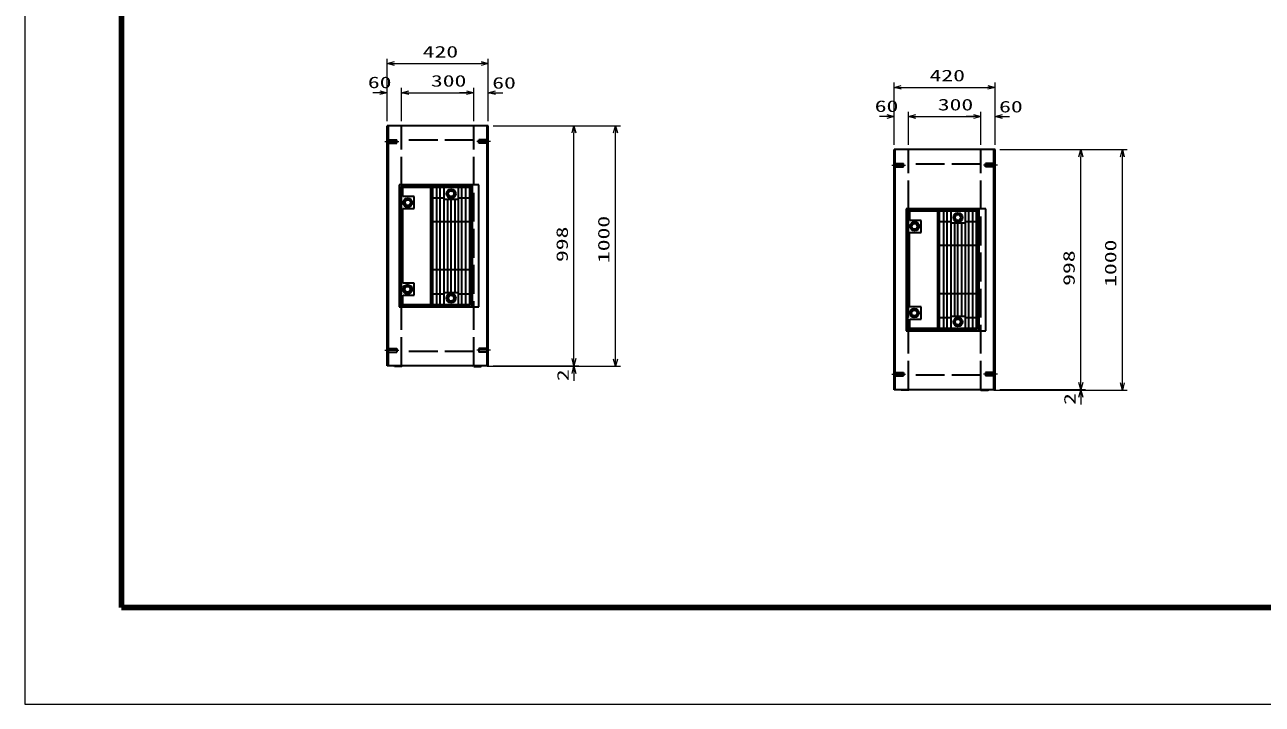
# Model space of a CAD drawing. Units: millimetres on the paper. Extents: x 0 to 842, y 1 to 595.
# Drawn here: x 0.5 to 257.5, y 0.5 to 141.7 of the extents above; entities that cross this region are included whole.
import ezdxf
from ezdxf.enums import TextEntityAlignment as Align

# ---------------------------------------------------------------- set-up
doc = ezdxf.new("R2010")
doc.units = ezdxf.units.MM
doc.linetypes.add('CHAIN', pattern=[18.5, 12, -1.5, 3.5, -1.5])
doc.linetypes.add('DASHED', pattern=[7.5, 6, -1.5])
doc.layers.add('D-TTL-LINE（区切線）', color=1, linetype='Continuous', lineweight=35)
doc.layers.add('D-TTL（外枠）', color=2, linetype='Continuous', lineweight=140)
doc.styles.add('ＭＳ ゴシック', font='')
doc.styles.get('ＭＳ ゴシック').set_extended_font_data('MS Gothic')

# ---------------------------------------------------------------- blocks, each defined once
blk = doc.blocks.new('_Open30@@SfigorgFlag@@4')
at = {"color": 7, "linetype": 'Continuous', "lineweight": 13}
for p, q in [((-1, 0.2679), (0, 0)), ((0, 0), (-1, -0.2679)), ((0, 0), (-1, 0))]:
    blk.add_line(p, q, dxfattribs=at)

msp = doc.modelspace()

# ---------------------------------------------------------------- linework, layer by layer
at = {"layer": 'D-TTL-LINE（区切線）', "color": 7, "lineweight": 18}
for p, q in [((0.5, 594.51), (0.5, 0.51)), ((0.5, 0.51), (841.5, 0.51))]:
    msp.add_line(p, q, dxfattribs=at)
at = {"layer": 'D-TTL-LINE（区切線）', "color": 7, "lineweight": 13}
for p, q in [((75.777, 128.62), (75.777, 134.671)), ((77.277, 133.671), (95.277, 133.671)), ((96.777, 128.651), (96.777, 134.671)), ((75.777, 121.724), (75.777, 128.62)), ((78.777, 121.724), (78.777, 128.62)), ((78.777, 121.776), (78.777, 128.62)), ((93.777, 121.724), (93.777, 128.62)), ((93.777, 121.724), (93.777, 128.62)), ((96.777, 121.694), (96.777, 128.62)), ((181.045, 123.679), (181.045, 129.729)), ((182.545, 128.729), (200.545, 128.729)), ((202.045, 123.709), (202.045, 129.729)), ((74.277, 127.62), (72.777, 127.62)), ((80.277, 127.62), (92.277, 127.62)), ((80.277, 127.62), (81.777, 127.62)), ((92.277, 127.62), (90.777, 127.62)), ((98.277, 127.62), (99.777, 127.62)), ((181.045, 116.783), (181.045, 123.679)), ((184.045, 116.783), (184.045, 123.679)), ((184.045, 116.834), (184.045, 123.679)), ((199.045, 116.783), (199.045, 123.679)), ((199.045, 116.783), (199.045, 123.679)), ((202.045, 116.752), (202.045, 123.679)), ((179.545, 122.679), (178.045, 122.679)), ((185.545, 122.679), (197.545, 122.679)), ((185.545, 122.679), (187.045, 122.679)), ((197.545, 122.679), (196.045, 122.679)), ((203.545, 122.679), (205.045, 122.679)), ((97.777, 120.754), (115.565, 120.754)), ((114.565, 72.354), (114.565, 119.254)), ((115.565, 120.754), (124.205, 120.754)), ((123.205, 72.254), (123.205, 119.254)), ((203.045, 115.813), (220.833, 115.813)), ((220.833, 115.813), (229.473, 115.813)), ((219.833, 67.413), (219.833, 114.313)), ((228.473, 67.313), (228.473, 114.313)), ((114.565, 72.354), (114.565, 73.854)), ((96.527, 70.754), (115.565, 70.754)), ((97.777, 70.854), (115.565, 70.854)), ((97.777, 70.854), (115.565, 70.854)), ((113.128, 70.754), (124.205, 70.754)), ((114.565, 69.254), (114.565, 67.754)), ((219.833, 67.413), (219.833, 68.913)), ((201.795, 65.813), (220.833, 65.813)), ((203.045, 65.913), (220.833, 65.913)), ((203.045, 65.913), (220.833, 65.913)), ((218.396, 65.813), (229.473, 65.813)), ((219.833, 64.313), (219.833, 62.813))]:
    msp.add_line(p, q, dxfattribs=at)
at = {"layer": 'D-TTL-LINE（区切線）'}
for p, q in [((75.777, 70.824), (75.777, 120.724)), ((96.777, 120.724), (75.777, 120.724)), ((76.027, 70.824), (76.027, 120.724)), ((96.527, 70.824), (96.527, 120.724)), ((96.777, 70.824), (96.777, 120.724)), ((75.777, 117.824), (77.777, 117.824)), ((75.777, 117.124), (77.777, 117.124)), ((77.777, 117.124), (77.777, 117.824)), ((96.777, 117.824), (94.777, 117.824)), ((94.777, 117.124), (94.777, 117.824)), ((96.777, 117.124), (94.777, 117.124)), ((181.045, 65.883), (181.045, 115.783)), ((202.045, 115.783), (181.045, 115.783)), ((181.295, 65.883), (181.295, 115.783)), ((201.795, 65.883), (201.795, 115.783)), ((202.045, 65.883), (202.045, 115.783)), ((181.045, 112.883), (183.045, 112.883)), ((181.045, 112.183), (183.045, 112.183)), ((183.045, 112.183), (183.045, 112.883)), ((202.045, 112.883), (200.045, 112.883)), ((200.045, 112.183), (200.045, 112.883)), ((202.045, 112.183), (200.045, 112.183)), ((78.277, 108.449), (78.277, 83.099)), ((94.277, 108.449), (78.277, 108.449)), ((78.577, 108.149), (78.577, 83.399)), ((84.777, 108.149), (78.577, 108.149)), ((79.057, 106.024), (79.057, 107.949)), ((84.777, 107.949), (79.057, 107.949)), ((84.777, 108.449), (84.777, 83.099)), ((94.827, 108.449), (84.777, 108.449)), ((85.077, 108.449), (85.077, 83.099)), ((93.027, 108.149), (85.077, 108.149)), ((85.177, 107.949), (85.177, 83.599)), ((92.927, 107.949), (85.177, 107.949)), ((86.052, 107.949), (86.052, 83.599)), ((86.802, 83.599), (86.802, 107.949)), ((87.552, 107.949), (87.552, 83.599)), ((90.552, 107.949), (90.552, 83.599)), ((91.302, 83.599), (91.302, 107.949)), ((92.052, 107.949), (92.052, 83.599)), ((92.927, 83.599), (92.927, 107.949)), ((93.027, 83.399), (93.027, 108.449)), ((93.327, 108.449), (93.327, 83.099)), ((93.477, 83.099), (93.477, 108.449)), ((94.827, 83.099), (94.827, 108.449)), ((81.407, 106.024), (79.057, 106.024)), ((81.407, 103.524), (81.407, 106.024)), ((85.177, 105.774), (87.552, 105.774)), ((87.552, 105.524), (90.552, 105.524)), ((88.302, 105.524), (88.302, 86.024)), ((88.359, 106.624), (88.705, 107.224)), ((88.705, 106.024), (88.359, 106.624)), ((88.705, 107.224), (89.398, 107.224)), ((89.398, 106.024), (88.705, 106.024)), ((89.052, 86.024), (89.052, 105.524)), ((89.398, 107.224), (89.745, 106.624)), ((89.745, 106.624), (89.398, 106.024)), ((89.802, 105.524), (89.802, 86.024)), ((90.552, 105.774), (92.927, 105.774)), ((79.002, 88.024), (79.002, 103.524)), ((79.002, 103.524), (81.407, 103.524)), ((79.7, 105.374), (79.354, 104.774)), ((79.354, 104.774), (79.7, 104.174)), ((80.393, 105.374), (79.7, 105.374)), ((79.7, 104.174), (80.393, 104.174)), ((80.74, 104.774), (80.393, 105.374)), ((80.393, 104.174), (80.74, 104.774)), ((183.545, 103.508), (183.545, 78.158)), ((199.545, 103.508), (183.545, 103.508)), ((183.845, 103.208), (183.845, 78.458)), ((190.045, 103.208), (183.845, 103.208)), ((184.325, 101.083), (184.325, 103.008)), ((190.045, 103.008), (184.325, 103.008)), ((190.045, 103.508), (190.045, 78.158)), ((200.095, 103.508), (190.045, 103.508)), ((190.345, 103.508), (190.345, 78.158)), ((198.295, 103.208), (190.345, 103.208)), ((190.445, 103.008), (190.445, 78.658)), ((198.195, 103.008), (190.445, 103.008)), ((191.32, 103.008), (191.32, 78.658)), ((192.07, 78.658), (192.07, 103.008)), ((192.82, 103.008), (192.82, 78.658)), ((195.82, 103.008), (195.82, 78.658)), ((196.57, 78.658), (196.57, 103.008)), ((197.32, 103.008), (197.32, 78.658)), ((198.195, 78.658), (198.195, 103.008)), ((198.295, 78.458), (198.295, 103.508)), ((198.595, 103.508), (198.595, 78.158)), ((198.745, 78.158), (198.745, 103.508)), ((200.095, 78.158), (200.095, 103.508)), ((92.927, 100.774), (85.177, 100.774)), ((186.675, 101.083), (184.325, 101.083)), ((184.968, 100.433), (184.622, 99.833)), ((185.661, 100.433), (184.968, 100.433)), ((186.008, 99.833), (185.661, 100.433)), ((186.675, 98.583), (186.675, 101.083)), ((190.445, 100.833), (192.82, 100.833)), ((192.82, 100.583), (195.82, 100.583)), ((193.57, 100.583), (193.57, 81.083)), ((193.627, 101.683), (193.973, 102.283)), ((193.973, 101.083), (193.627, 101.683)), ((193.973, 102.283), (194.666, 102.283)), ((194.666, 101.083), (193.973, 101.083)), ((194.32, 81.083), (194.32, 100.583)), ((194.666, 102.283), (195.013, 101.683)), ((195.013, 101.683), (194.666, 101.083)), ((195.07, 100.583), (195.07, 81.083)), ((195.82, 100.833), (198.195, 100.833)), ((184.27, 83.083), (184.27, 98.583)), ((184.27, 98.583), (186.675, 98.583)), ((184.622, 99.833), (184.968, 99.233)), ((184.968, 99.233), (185.661, 99.233)), ((185.661, 99.233), (186.008, 99.833)), ((198.195, 95.833), (190.445, 95.833)), ((92.927, 90.774), (85.177, 90.774)), ((81.407, 88.024), (79.002, 88.024)), ((81.407, 85.524), (81.407, 88.024)), ((79.057, 83.599), (79.057, 85.524)), ((79.057, 85.524), (81.407, 85.524)), ((79.645, 87.374), (79.299, 86.774)), ((79.299, 86.774), (79.645, 86.174)), ((80.338, 87.374), (79.645, 87.374)), ((79.645, 86.174), (80.338, 86.174)), ((80.685, 86.774), (80.338, 87.374)), ((80.338, 86.174), (80.685, 86.774)), ((87.552, 85.774), (85.177, 85.774)), ((90.552, 86.024), (87.552, 86.024)), ((88.705, 85.524), (88.359, 84.924)), ((88.359, 84.924), (88.705, 84.324)), ((89.398, 85.524), (88.705, 85.524)), ((89.745, 84.924), (89.398, 85.524)), ((89.398, 84.324), (89.745, 84.924)), ((92.927, 85.774), (90.552, 85.774)), ((198.195, 85.833), (190.445, 85.833)), ((78.277, 83.099), (94.277, 83.099)), ((78.577, 83.399), (84.777, 83.399)), ((79.057, 83.599), (84.777, 83.599)), ((84.777, 83.099), (94.827, 83.099)), ((93.027, 83.399), (85.077, 83.399)), ((85.177, 83.599), (92.927, 83.599)), ((88.705, 84.324), (89.398, 84.324)), ((186.675, 83.083), (184.27, 83.083)), ((184.913, 82.433), (184.567, 81.833)), ((185.606, 82.433), (184.913, 82.433)), ((185.953, 81.833), (185.606, 82.433)), ((186.675, 80.583), (186.675, 83.083)), ((184.325, 78.658), (184.325, 80.583)), ((184.325, 80.583), (186.675, 80.583)), ((184.567, 81.833), (184.913, 81.233)), ((184.913, 81.233), (185.606, 81.233)), ((185.606, 81.233), (185.953, 81.833)), ((192.82, 80.833), (190.445, 80.833)), ((195.82, 81.083), (192.82, 81.083)), ((193.973, 80.583), (193.627, 79.983)), ((193.627, 79.983), (193.973, 79.383)), ((194.666, 80.583), (193.973, 80.583)), ((195.013, 79.983), (194.666, 80.583)), ((194.666, 79.383), (195.013, 79.983)), ((198.195, 80.833), (195.82, 80.833)), ((183.545, 78.158), (199.545, 78.158)), ((183.845, 78.458), (190.045, 78.458)), ((184.325, 78.658), (190.045, 78.658)), ((190.045, 78.158), (200.095, 78.158)), ((198.295, 78.458), (190.345, 78.458)), ((190.445, 78.658), (198.195, 78.658)), ((193.973, 79.383), (194.666, 79.383)), ((75.777, 74.424), (77.777, 74.424)), ((75.777, 73.724), (77.777, 73.724)), ((77.777, 74.424), (77.777, 73.724)), ((96.777, 74.424), (94.777, 74.424)), ((94.777, 74.424), (94.777, 73.724)), ((96.777, 73.724), (94.777, 73.724)), ((96.777, 70.824), (75.777, 70.824)), ((77.277, 70.724), (77.177, 70.824)), ((78.777, 70.724), (77.277, 70.724)), ((78.777, 70.724), (78.877, 70.824)), ((93.777, 70.724), (93.677, 70.824)), ((93.777, 70.724), (95.277, 70.724)), ((95.277, 70.724), (95.377, 70.824)), ((181.045, 69.483), (183.045, 69.483)), ((183.045, 69.483), (183.045, 68.783)), ((202.045, 69.483), (200.045, 69.483)), ((200.045, 69.483), (200.045, 68.783)), ((181.045, 68.783), (183.045, 68.783)), ((202.045, 68.783), (200.045, 68.783)), ((202.045, 65.883), (181.045, 65.883)), ((182.545, 65.783), (182.445, 65.883)), ((184.045, 65.783), (182.545, 65.783)), ((184.045, 65.783), (184.145, 65.883)), ((199.045, 65.783), (198.945, 65.883)), ((199.045, 65.783), (200.545, 65.783)), ((200.545, 65.783), (200.645, 65.883))]:
    msp.add_line(p, q, dxfattribs=at)
at = {"layer": 'D-TTL-LINE（区切線）', "linetype": 'DASHED'}
for p, q in [((78.777, 70.824), (78.777, 120.724)), ((93.777, 70.824), (93.777, 120.724)), ((93.777, 117.724), (78.877, 117.724)), ((184.045, 65.883), (184.045, 115.783)), ((199.045, 65.883), (199.045, 115.783)), ((199.045, 112.783), (184.145, 112.783)), ((93.777, 73.824), (78.877, 73.824)), ((199.045, 68.883), (184.145, 68.883))]:
    msp.add_line(p, q, dxfattribs=at)
at = {"layer": 'D-TTL-LINE（区切線）', "color": 2, "linetype": 'CHAIN', "lineweight": 18}
for p, q in [((75.315, 117.474), (78.164, 117.474)), ((97.239, 117.474), (94.389, 117.474)), ((180.583, 112.533), (183.432, 112.533)), ((202.507, 112.533), (199.657, 112.533)), ((75.315, 74.074), (78.164, 74.074)), ((97.239, 74.074), (94.389, 74.074)), ((180.583, 69.133), (183.432, 69.133)), ((202.507, 69.133), (199.657, 69.133))]:
    msp.add_line(p, q, dxfattribs=at)
at = {"layer": 'D-TTL-LINE（区切線）'}
for centre, radius in [((80.047, 104.774), 0.95), ((89.052, 106.624), 0.95), ((89.052, 106.624), 0.6), ((80.047, 104.774), 0.6), ((185.315, 99.833), 0.95), ((185.315, 99.833), 0.6), ((194.32, 101.683), 0.95), ((194.32, 101.683), 0.6), ((79.992, 86.774), 0.95), ((79.992, 86.774), 0.6), ((89.052, 84.924), 0.95), ((89.052, 84.924), 0.6), ((185.26, 81.833), 0.95), ((185.26, 81.833), 0.6), ((194.32, 79.983), 0.95), ((194.32, 79.983), 0.6)]:
    msp.add_circle(centre, radius, dxfattribs=at)
at = {"layer": 'D-TTL（外枠）'}
for p, q in [((20.6, 574.41), (20.6, 20.61)), ((20.6, 20.61), (821.4, 20.61))]:
    msp.add_line(p, q, dxfattribs=at)

# ---------------------------------------------------------------- block references
at = {"layer": 'D-TTL-LINE（区切線）', "xscale": 1.5, "yscale": 1.5}
for p, rotation in [((75.777, 133.671), 180), ((181.045, 128.729), 180), ((78.777, 127.62), 180), ((78.777, 127.62), 180), ((96.777, 127.62), 180), ((184.045, 122.679), 180), ((184.045, 122.679), 180), ((202.045, 122.679), 180), ((114.565, 120.754), 90), ((123.205, 120.754), 90), ((219.833, 115.813), 90), ((228.473, 115.813), 90), ((114.565, 70.854), 270), ((114.565, 70.854), 270), ((123.205, 70.754), 270), ((114.565, 70.754), 90), ((219.833, 65.913), 270), ((219.833, 65.913), 270), ((228.473, 65.813), 270), ((219.833, 65.813), 90)]:
    msp.add_blockref('_Open30@@SfigorgFlag@@4', p, dxfattribs=dict(at, rotation=rotation))
for p in [(96.777, 133.671), (202.045, 128.729), (75.777, 127.62), (93.777, 127.62), (93.777, 127.62), (181.045, 122.679), (199.045, 122.679), (199.045, 122.679)]:
    msp.add_blockref('_Open30@@SfigorgFlag@@4', p, dxfattribs=at)

# ---------------------------------------------------------------- texts
at = {"layer": 'D-TTL-LINE（区切線）', "color": 7, "style": 'ＭＳ ゴシック', "width": 1.5}
for s, p in [('420', (83.152, 134.208)), ('300', (84.86, 128.158)), ('420', (188.42, 129.267)), ('60', (71.762, 127.839)), ('60', (97.596, 127.744)), ('60', (177.03, 122.898)), ('300', (190.128, 123.217)), ('60', (202.864, 122.803))]:
    msp.add_text(s, height=2.405, dxfattribs=at).set_placement(p, align=Align.BOTTOM_LEFT)
for s, p in [('1000', (122.668, 92.212)), ('998', (114.028, 92.429)), ('1000', (227.936, 87.271)), ('998', (219.296, 87.488)), ('2', (114.203, 67.666)), ('2', (219.471, 62.725))]:
    msp.add_text(s, height=2.405, rotation=90, dxfattribs=at).set_placement(p, align=Align.BOTTOM_LEFT)

doc.saveas('drawing.dxf')
